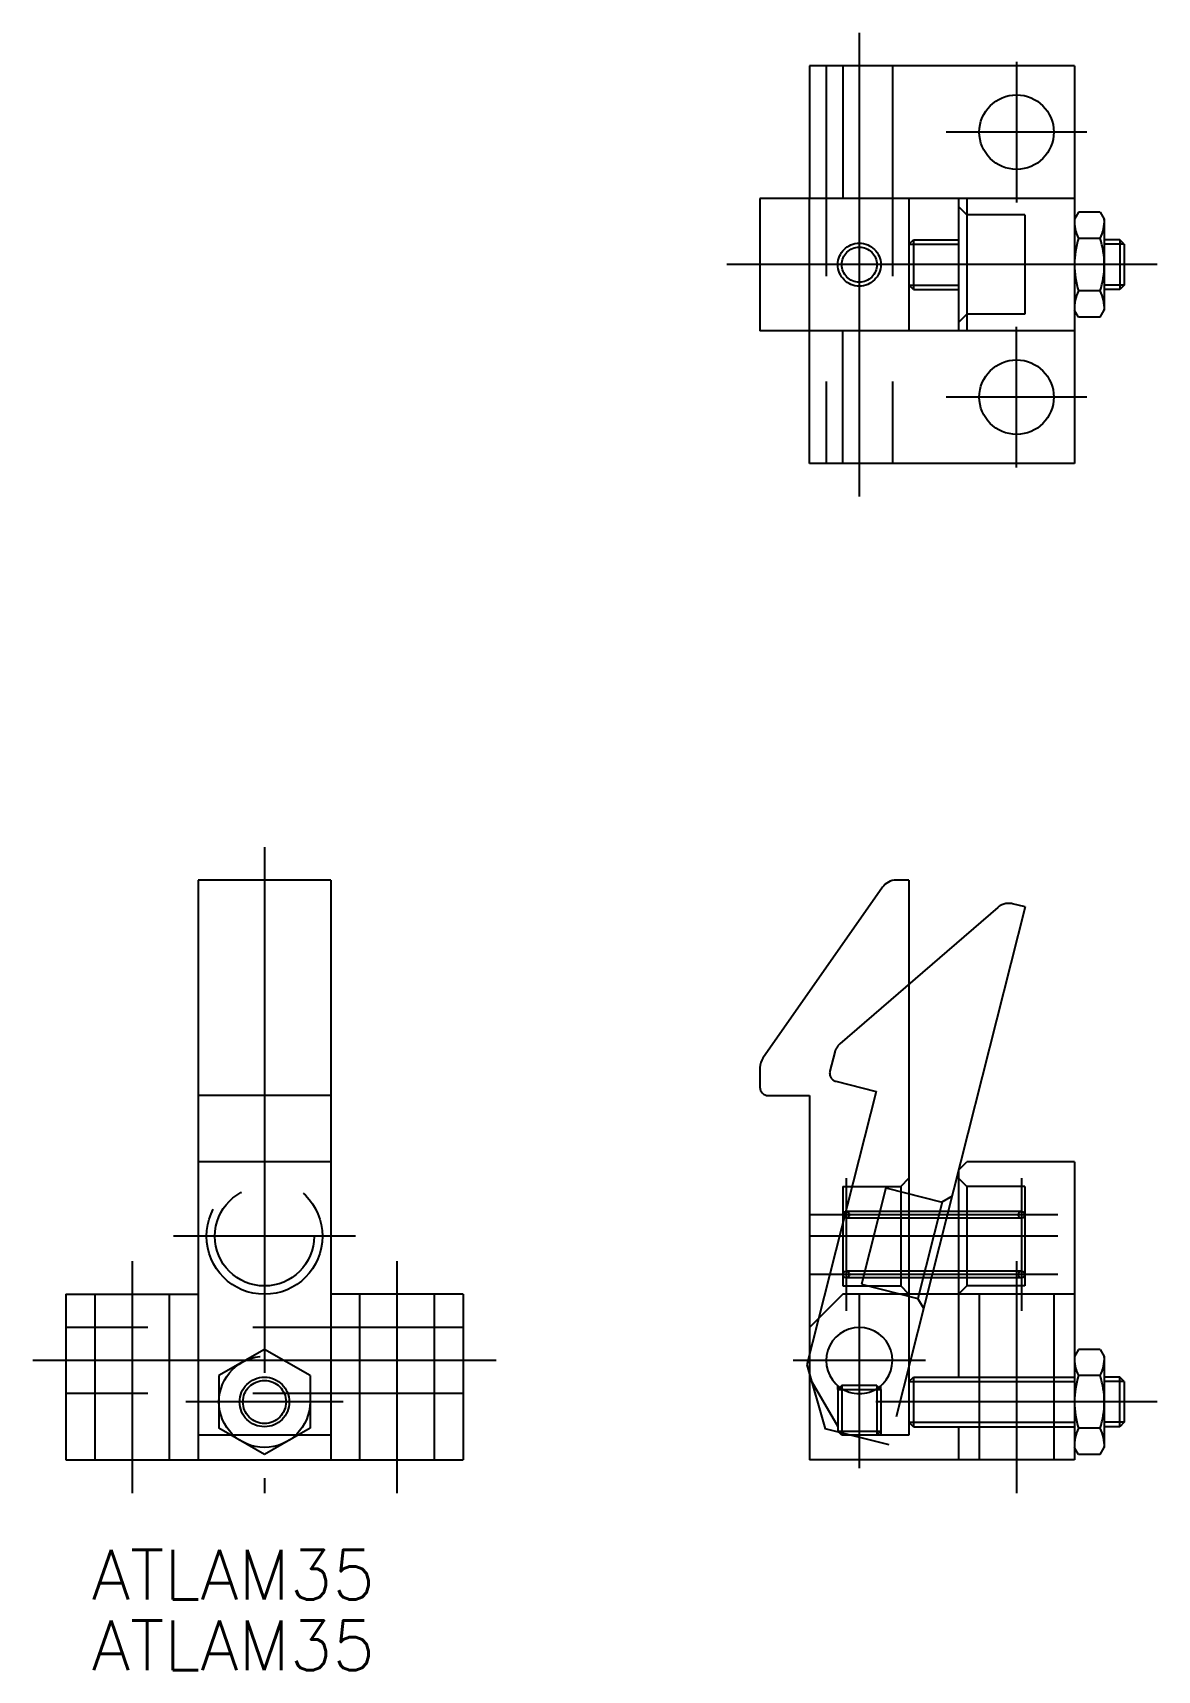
# Model space of a CAD drawing. Extents: x -14 to 53.9, y -16.2 to 82.7.
import ezdxf

# ---------------------------------------------------------------- set-up
doc = ezdxf.new("R2010")
doc.units = 0
for name, pattern in [('CENTER', [50.8, 31.75, -6.35, 6.35, -6.35]), ('DASHED', [19.05, 12.7, -6.35]), ('PHANTOM', [63.5, 31.75, -6.35, 6.35, -6.35, 6.35, -6.35])]:
    doc.linetypes.add(name, pattern=pattern)
doc.layers.get('0').update_dxf_attribs({"linetype": 'CONTINUOUS'})
doc.layers.add('CENTER', color=1, linetype='CENTER')
doc.styles.get("Standard").update_dxf_attribs({"font": 'txt.shx', "height": 3, "bigfont": 'bigfont.shx'})

# ---------------------------------------------------------------- blocks, each defined once
blk = doc.blocks.new('*U2')
at = {"color": 7, "linetype": 'CONTINUOUS'}
blk.add_text('ATLAM35', height=3, dxfattribs=at).set_placement((-10.428, -11.932))
blk = doc.blocks.new('*U3')
at = {"color": 7, "linetype": 'CONTINUOUS'}
blk.add_text('ATLAM35', height=3, dxfattribs=at).set_placement((-10.428, -16.199))

msp = doc.modelspace()

# ---------------------------------------------------------------- linework, layer by layer
at = {"color": 7, "linetype": 'CONTINUOUS'}
for p, q in [((48.933, 80.662), (32.933, 80.662)), ((32.933, 80.662), (32.933, 72.662)), ((34.933, 80.662), (34.933, 72.662)), ((48.933, 80.662), (48.933, 56.662)), ((48.933, 72.662), (29.933, 72.662)), ((29.933, 72.662), (29.933, 64.662)), ((38.933, 72.662), (38.933, 64.662)), ((41.933, 72.662), (41.933, 64.662)), ((42.433, 72.662), (42.433, 64.662)), ((49.178, 71.837), (48.933, 71.412)), ((50.487, 71.837), (49.178, 71.837)), ((50.487, 71.837), (50.733, 71.412)), ((50.733, 71.412), (50.733, 65.912)), ((50.487, 70.249), (49.178, 70.249)), ((38.933, 69.891), (39.203, 70.162)), ((39.203, 70.162), (41.933, 70.162)), ((39.203, 70.162), (39.203, 67.162)), ((51.662, 70.162), (50.733, 70.162)), ((51.933, 69.891), (51.662, 70.162)), ((51.662, 70.162), (51.662, 67.162)), ((51.933, 69.891), (51.933, 67.432)), ((39.203, 67.162), (38.933, 67.432)), ((51.933, 67.432), (51.662, 67.162)), ((39.203, 67.162), (41.933, 67.162)), ((50.487, 67.074), (49.178, 67.074)), ((51.662, 67.162), (50.733, 67.162)), ((49.178, 65.486), (48.933, 65.912)), ((50.487, 65.486), (49.178, 65.486)), ((50.487, 65.486), (50.733, 65.912)), ((48.933, 64.662), (29.933, 64.662)), ((32.933, 56.662), (32.933, 64.662)), ((34.933, 56.662), (34.933, 64.662)), ((48.933, 56.662), (32.933, 56.662)), ((-4, 31.5), (-4, -3.5)), ((4, 31.5), (-4, 31.5)), ((4, 31.5), (4, -3.5)), ((37.337, 31.074), (30.114, 20.758)), ((38.933, 31.5), (38.156, 31.5)), ((38.933, 31.5), (38.933, -2)), ((29.933, 20.185), (29.933, 19)), ((4, 18.5), (-4, 18.5)), ((30.433, 18.5), (32.933, 18.5)), ((32.933, 18.5), (32.933, -3.5)), ((41.933, 14), (42.433, 14.5)), ((41.933, 14), (41.933, 1.5)), ((48.933, 14.5), (42.433, 14.5)), ((48.933, 14.5), (48.933, -3.5)), ((34.933, 13), (38.433, 13)), ((34.933, 13), (34.933, 7)), ((38.933, 13.5), (38.428, 12.995)), ((38.433, 13), (38.433, 7)), ((42.433, 13), (41.933, 13.5)), ((42.433, 13), (42.433, 7)), ((45.933, 13), (42.433, 13)), ((45.933, 13), (45.933, 7)), ((34.933, 7), (38.433, 7)), ((38.933, 6.5), (38.433, 7)), ((42.433, 7), (41.933, 6.5)), ((45.933, 7), (42.433, 7)), ((-12, 6.5), (-12, -3.5)), ((-12, 6.5), (-4, 6.5)), ((12, 6.5), (4, 6.5)), ((12, 6.5), (12, -3.5)), ((41.933, 6.5), (38.933, 6.5)), ((49.178, 3.175), (48.933, 2.75)), ((50.487, 3.175), (49.178, 3.175)), ((50.487, 3.175), (50.733, 2.75)), ((50.733, 2.75), (50.733, -2.75)), ((32.933, 1.464), (34.633, -1.48)), ((34.876, 1), (34.633, 0.756)), ((36.989, 1), (34.876, 1)), ((36.989, 1), (37.233, 0.756)), ((38.933, 1.229), (39.203, 1.5)), ((39.203, 1.5), (39.203, -1.5)), ((39.203, 1.5), (48.933, 1.5)), ((50.487, 1.588), (49.178, 1.588)), ((51.662, 1.5), (50.733, 1.5)), ((51.933, 1.229), (51.662, 1.5)), ((51.662, -1.5), (51.662, 1.5)), ((51.933, 1.229), (51.933, -1.23)), ((34.633, 0.756), (37.233, 0.756)), ((34.633, 0.756), (34.633, -1.757)), ((37.233, 0.756), (37.233, -1.757)), ((34.876, -2), (34.633, -1.757)), ((34.633, -1.757), (37.233, -1.757)), ((36.989, -2), (37.233, -1.757)), ((39.203, -1.5), (38.933, -1.23)), ((39.203, -1.5), (48.933, -1.5)), ((41.933, -1.5), (41.933, -3.5)), ((50.487, -1.588), (49.178, -1.588)), ((51.662, -1.5), (50.733, -1.5)), ((51.933, -1.23), (51.662, -1.5)), ((4, -2), (-4, -2)), ((38.933, -2), (34.876, -2)), ((49.178, -3.175), (48.933, -2.75)), ((50.487, -3.175), (50.733, -2.75)), ((-12, -3.5), (12, -3.5)), ((48.933, -3.5), (32.933, -3.5)), ((50.487, -3.175), (49.178, -3.175))]:
    msp.add_line(p, q, dxfattribs=at)
at = {"color": 3, "linetype": 'DASHED'}
for p, q in [((33.933, 80.662), (33.933, 56.662)), ((37.933, 80.662), (37.933, 56.662)), ((32.933, 64.662), (32.933, 72.662)), ((42.433, 71.662), (41.933, 72.162)), ((45.933, 71.662), (42.433, 71.662)), ((45.933, 71.662), (45.933, 65.662)), ((42.433, 65.662), (41.933, 65.162)), ((45.933, 65.662), (42.433, 65.662)), ((4, 14.5), (-4, 14.5)), ((-10.25, 6.5), (-10.25, -3.5)), ((-5.75, 6.5), (-5.75, -3.5)), ((5.75, 6.5), (5.75, -3.5)), ((10.25, 6.5), (10.25, -3.5)), ((34.933, 6.5), (32.933, 4.5)), ((38.933, 6.5), (34.933, 6.5)), ((48.933, 6.5), (41.933, 6.5)), ((43.183, 6.5), (43.183, -3.5)), ((47.683, 6.5), (47.683, -3.5)), ((12, 4.5), (-12, 4.5)), ((0, 3.175), (-2.75, 1.588)), ((2.75, 1.588), (0, 3.175)), ((-2.75, 1.588), (-2.75, -1.588)), ((2.75, 1.588), (2.75, -1.588)), ((12, 0.5), (-12, 0.5)), ((0, -3.175), (-2.75, -1.588)), ((2.75, -1.588), (0, -3.175))]:
    msp.add_line(p, q, dxfattribs=at)
at = {"color": 3, "linetype": 'CONTINUOUS'}
for p, q in [((38.933, 69.891), (41.933, 69.891)), ((51.933, 69.891), (50.733, 69.891)), ((38.933, 67.432), (41.933, 67.432)), ((51.933, 67.432), (50.733, 67.432)), ((34.876, 1), (34.876, -2)), ((36.989, 1), (36.989, -2)), ((38.933, 1.229), (48.933, 1.229)), ((51.933, 1.229), (50.733, 1.229)), ((34.633, 0.756), (34.633, 0.98)), ((37.233, 0.756), (37.233, 0.98)), ((37.233, -1.757), (37.233, -2)), ((38.933, -1.23), (48.933, -1.23)), ((51.933, -1.23), (50.733, -1.23))]:
    msp.add_line(p, q, dxfattribs=at)
at = {"color": 3, "linetype": 'PHANTOM'}
for p, q in [((44.293, 29.859), (34.764, 21.627)), ((45.946, 29.881), (37.739, -2.598)), ((45.946, 29.881), (45.192, 30.072)), ((34.448, 21.116), (34.158, 19.967)), ((34.52, 19.36), (36.944, 18.747)), ((36.944, 18.747), (32.77, 2.231)), ((37.536, 12.925), (36.066, 7.108)), ((37.536, 12.925), (40.929, 12.068)), ((40.929, 12.068), (39.459, 6.25)), ((41.536, 12.43), (40.923, 12.064)), ((45.733, 11.5), (35.133, 11.5)), ((45.733, 11.1), (35.133, 11.1)), ((45.733, 7.9), (35.133, 7.9)), ((45.733, 7.5), (35.133, 7.5)), ((36.066, 7.108), (39.459, 6.25)), ((39.821, 5.643), (39.459, 6.25)), ((32.77, 2.231), (33.861, -1.618)), ((37.739, -2.598), (33.861, -1.618))]:
    msp.add_line(p, q, dxfattribs=at)
at = {"color": 7, "linetype": 'CONTINUOUS'}
for centre, radius in [((45.433, 76.662), 2.25), ((45.433, 60.662), 2.25), ((35.133, 11.3), 0.2), ((45.733, 11.3), 0.2), ((35.133, 7.7), 0.2), ((45.733, 7.7), 0.2)]:
    msp.add_circle(centre, radius, dxfattribs=at)
at = {"color": 3, "linetype": 'DASHED'}
for centre, radius in [((35.933, 68.662), 1.3), ((35.933, 68.662), 1.056), ((0, 10), 3.5), ((0, 10), 3), ((0, 0), 2.75), ((0, 0), 1.5), ((0, 0), 1.3)]:
    msp.add_circle(centre, radius, dxfattribs=at)
at = {"color": 7, "linetype": 'CONTINUOUS'}
for centre, radius, start, end in [((51.23, 71.29), 2.3, 176.96614, 206.89879), ((48.436, 71.29), 2.3, 333.10121, 3.03386), ((54.187, 68.662), 5.254, 162.41205, 197.58796), ((45.478, 68.662), 5.254, 342.41205, 17.58795), ((51.23, 66.033), 2.3, 153.10121, 183.03386), ((48.436, 66.033), 2.3, 356.96614, 26.89879), ((38.156, 30.5), 1, 90, 145), ((30.933, 20.185), 1, 145, 180), ((30.433, 19), 0.5, 180, 270), ((35.933, 2.5), 2, 305.97874, 234.02126), ((51.23, 2.628), 2.3, 176.96614, 206.89879), ((48.436, 2.628), 2.3, 333.10121, 3.03387), ((54.187, 0), 5.254, 162.41205, 197.58796), ((45.478, 0), 5.254, 342.41205, 17.58795), ((51.23, -2.628), 2.3, 153.10121, 183.03386), ((48.436, -2.628), 2.3, 356.96614, 26.89879)]:
    msp.add_arc(centre, radius, start, end, dxfattribs=at)
at = {"color": 3, "linetype": 'PHANTOM'}
for centre, radius, start, end in [((44.947, 29.102), 1, 75.81981, 130.81981), ((35.417, 20.871), 1, 130.81981, 165.81981), ((34.642, 19.845), 0.5, 165.81981, 255.81981)]:
    msp.add_arc(centre, radius, start, end, dxfattribs=at)
at = {"color": 3, "linetype": 'DASHED'}
msp.add_arc((35.933, 2.5), 2, 234.02126, 305.97874, dxfattribs=at)
at = {"layer": 'CENTER', "color": 1, "linetype": 'CENTER'}
for p, q in [((35.933, 82.662), (35.933, 54.662)), ((45.433, 80.912), (45.433, 72.412)), ((49.683, 76.662), (41.183, 76.662)), ((53.933, 68.662), (27.933, 68.662)), ((45.433, 56.412), (45.433, 64.912)), ((49.683, 60.662), (41.183, 60.662)), ((0, 33.5), (0, -5.5)), ((35.133, 13.5), (35.133, 5.5)), ((45.733, 13.5), (45.733, 5.5)), ((47.933, 11.3), (32.933, 11.3)), ((5.5, 10), (-5.5, 10)), ((47.933, 10), (32.933, 10)), ((-8, 8.5), (-8, -5.5)), ((8, 8.5), (8, -5.5)), ((45.433, 8.5), (45.433, -5.5)), ((47.933, 7.7), (32.933, 7.7)), ((35.933, 6.5), (35.933, -4)), ((14, 2.5), (-14, 2.5)), ((39.933, 2.5), (31.933, 2.5)), ((4.75, 0), (-4.75, 0)), ((53.933, 0), (36.933, 0))]:
    msp.add_line(p, q, dxfattribs=at)

# ---------------------------------------------------------------- block references
at = {"color": 7, "linetype": 'CONTINUOUS'}
for name in ['*U2', '*U3']:
    msp.add_blockref(name, (0, 0), dxfattribs=at)

doc.saveas('drawing.dxf')
